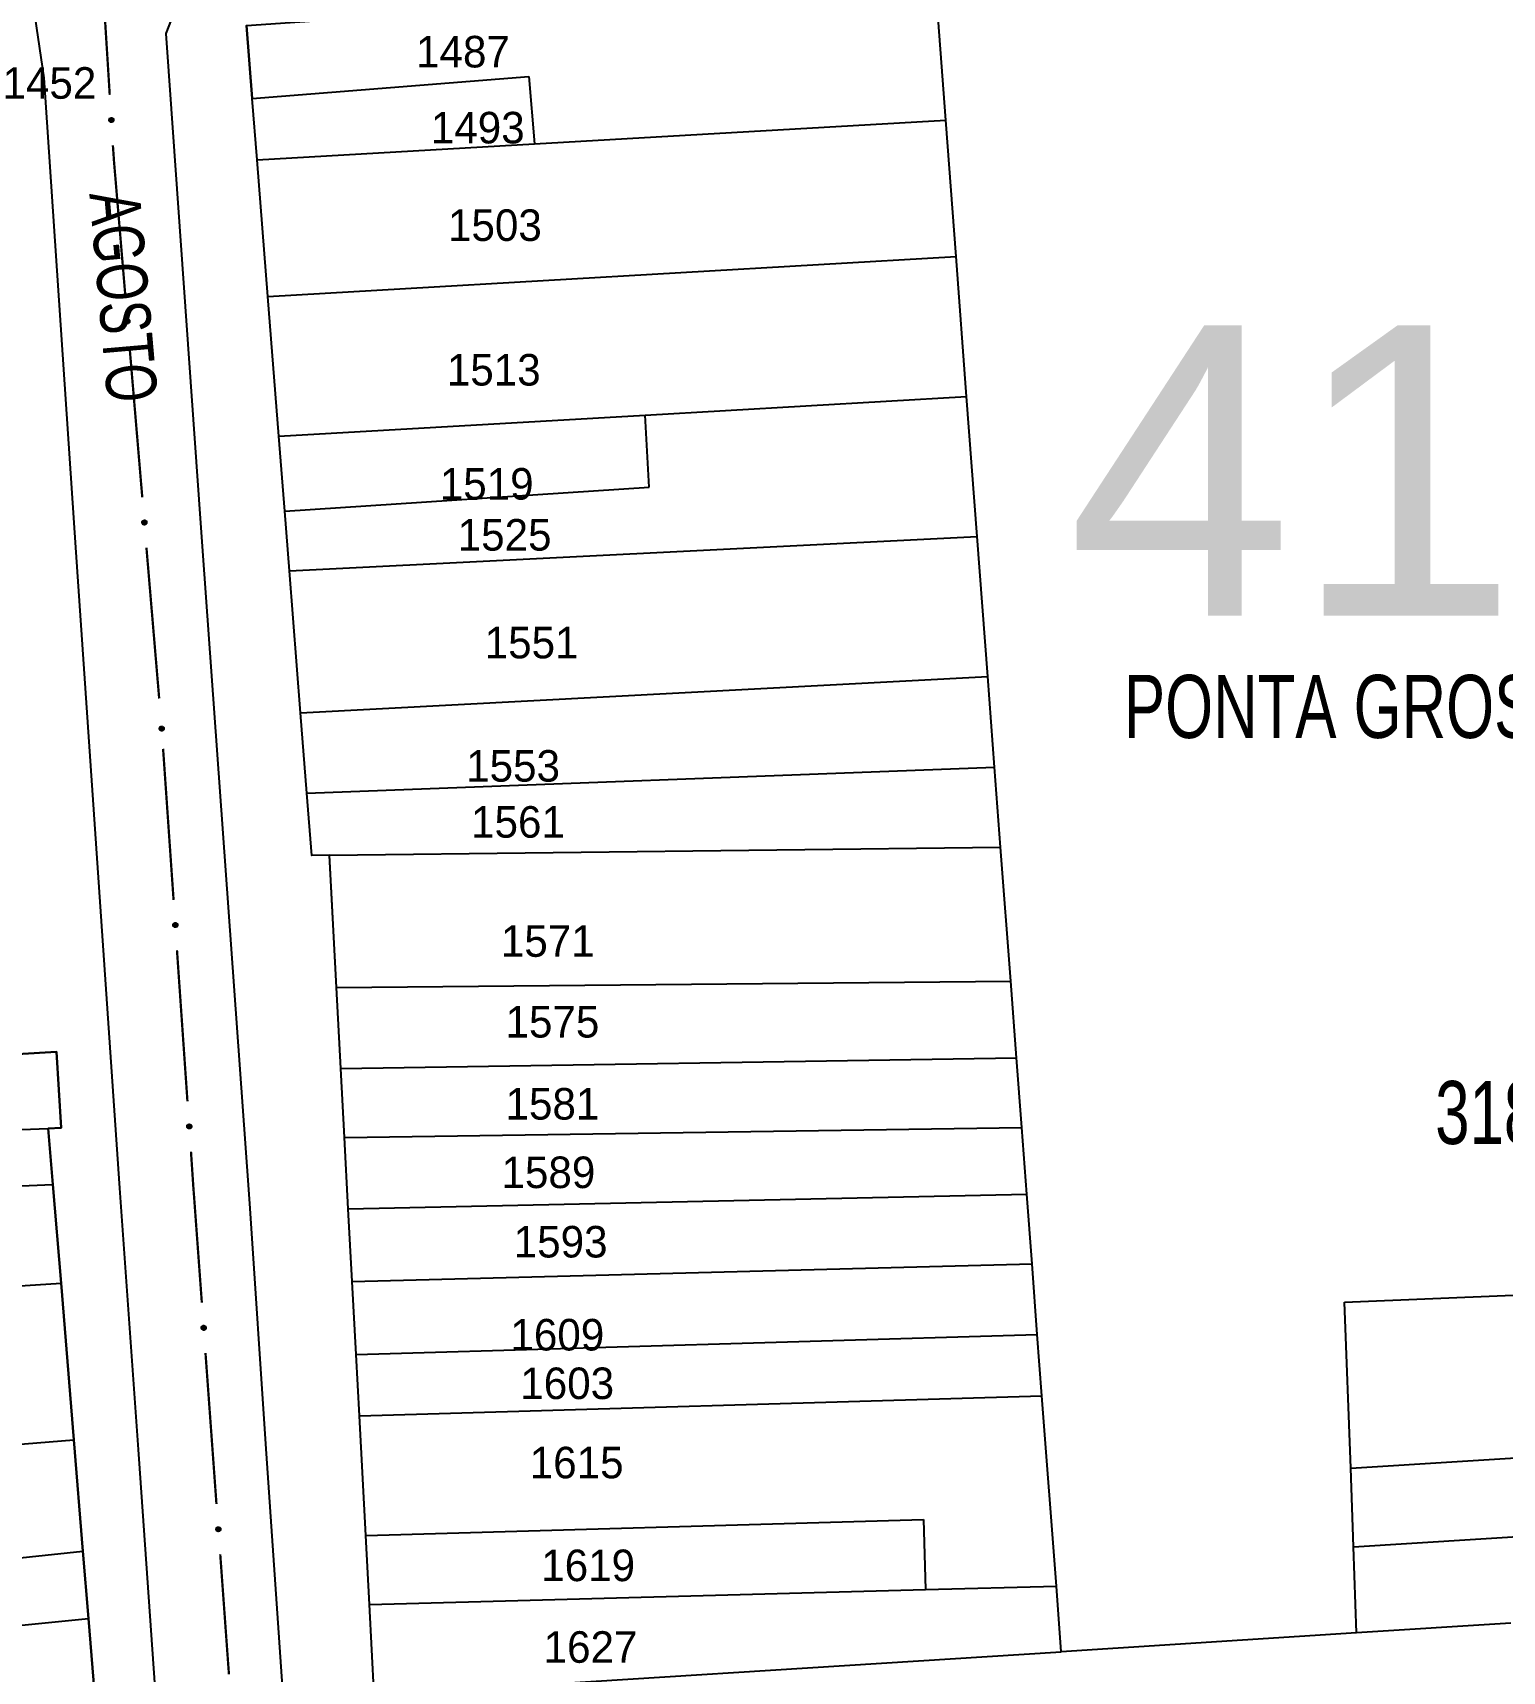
# Model space of a CAD drawing. Extents: x 201225 to 202591, y 4854937 to 4856079.
# Drawn here: x 201919.6 to 202036.1, y 4855421.5 to 4855551.3 of the extents above; entities that cross this region are included whole.
import ezdxf
from ezdxf.enums import TextEntityAlignment as Align

# ---------------------------------------------------------------- set-up
doc = ezdxf.new("R2010")
doc.units = 0
doc.header["$LTSCALE"] = 1.5
doc.header["$MEASUREMENT"] = 0
for name, color, linetype in [('CD_MALHA_LOTES', 7, 'CONTINUOUS'), ('CD_TXT_QUADRA', 2, 'CONTINUOUS'), ('LM-TXT-LSB', 7, 'CONTINUOUS'), ('RU-QUADRA', 210, 'CONTINUOUS'), ('SV-EIXO-RUA-PAV', 20, 'CONTINUOUS'), ('SV-RUA-PAVIM', 7, 'CONTINUOUS'), ('SV-TXT-RUA-PAV', 7, 'CONTINUOUS'), ('Th_NmrPort', 7, 'CONTINUOUS')]:
    doc.layers.add(name, color=color, linetype=linetype)
doc.styles.add('ARIAL', font='ARIAL.SHX')
doc.styles.add('SWIS', font='swissko.ttf')

msp = doc.modelspace()

# ---------------------------------------------------------------- linework, layer by layer
at = {"layer": 'CD_MALHA_LOTES', "linetype": 'Continuous', "flags": 128}
for points in [[(201992.01, 4855544.41), (201991.16, 4855555.7)], [(201936.59, 4855551.91), (201937.04, 4855546.14)], [(201937.04, 4855546.14), (201958.96, 4855547.86)], [(201958.96, 4855547.86), (201959.42, 4855542.54)], [(201937.43, 4855541.28), (201937.04, 4855546.14)], [(201959.42, 4855542.54), (201992.01, 4855544.41)], [(201992.82, 4855533.62), (201992.01, 4855544.41)], [(201937.43, 4855541.28), (201959.42, 4855542.54)], [(201938.28, 4855530.45), (201937.43, 4855541.28)], [(201938.28, 4855530.45), (201992.82, 4855533.62)], [(201993.66, 4855522.52), (201992.82, 4855533.62)], [(201939.15, 4855519.36), (201938.28, 4855530.45)], [(201968.18, 4855521.04), (201993.66, 4855522.52)], [(201994.5, 4855511.42), (201993.66, 4855522.52)], [(201939.15, 4855519.36), (201968.18, 4855521.04)], [(201968.49, 4855515.32), (201968.18, 4855521.04)], [(201939.61, 4855513.42), (201939.15, 4855519.36)], [(201939.61, 4855513.42), (201968.49, 4855515.32)], [(201939.98, 4855508.69), (201939.61, 4855513.42)], [(201939.98, 4855508.69), (201994.5, 4855511.42)], [(201995.33, 4855500.33), (201994.5, 4855511.42)], [(201940.86, 4855497.45), (201939.98, 4855508.69)], [(201940.86, 4855497.45), (201995.33, 4855500.33)], [(201995.87, 4855493.13), (201995.33, 4855500.33)], [(201941.37, 4855491.07), (201940.86, 4855497.45)], [(201941.37, 4855491.07), (201995.87, 4855493.13)], [(201996.35, 4855486.8), (201995.87, 4855493.13)], [(201941.75, 4855486.15), (201941.37, 4855491.07)], [(201943.16, 4855486.17), (201996.35, 4855486.8)], [(201997.15, 4855476.17), (201996.35, 4855486.8)], [(201943.16, 4855486.17), (201941.75, 4855486.15)], [(201943.16, 4855486.15), (201943.16, 4855486.17)], [(201943.72, 4855475.67), (201943.16, 4855486.15)], [(201943.72, 4855475.67), (201997.15, 4855476.17)], [(201944.06, 4855469.25), (201943.72, 4855475.67)], [(201997.61, 4855470.09), (201997.15, 4855476.17)], [(201918.41, 4855470.38), (201921.51, 4855470.59)], [(201921.51, 4855470.59), (201921.9, 4855464.55)], [(201944.06, 4855469.25), (201997.61, 4855470.09)], [(201998.03, 4855464.58), (201997.61, 4855470.09)], [(201944.35, 4855463.8), (201944.06, 4855469.25)], [(201820.6, 4855460.76), (201920.87, 4855464.51)], [(201921.9, 4855464.55), (201920.87, 4855464.51)], [(201920.87, 4855464.51), (201921.24, 4855460.06)], [(201944.35, 4855463.8), (201998.03, 4855464.58)], [(201998.42, 4855459.3), (201998.03, 4855464.58)], [(201944.65, 4855458.14), (201944.35, 4855463.8)], [(201820.94, 4855455.8), (201921.24, 4855460.06)], [(201921.24, 4855460.06), (201921.88, 4855452.25)], [(201944.65, 4855458.14), (201998.42, 4855459.3)], [(201998.84, 4855453.79), (201998.42, 4855459.3)], [(201944.96, 4855452.37), (201944.65, 4855458.14)], [(201944.96, 4855452.37), (201998.84, 4855453.79)], [(201999.26, 4855448.18), (201998.84, 4855453.79)], [(201821.64, 4855445.74), (201921.88, 4855452.25)], [(201921.88, 4855452.25), (201922.9, 4855439.82)], [(201945.27, 4855446.58), (201944.96, 4855452.37)], [(202023.62, 4855450.73), (202049.72, 4855451.82)], [(202024.1, 4855437.58), (202023.62, 4855450.73)], [(201945.27, 4855446.58), (201999.26, 4855448.18)], [(201999.63, 4855443.31), (201999.26, 4855448.18)], [(201945.53, 4855441.74), (201945.27, 4855446.58)], [(202024.1, 4855437.58), (202143.82, 4855445.09)], [(201945.53, 4855441.74), (201999.63, 4855443.31)], [(202000.77, 4855428.23), (201999.63, 4855443.31)], [(201946.03, 4855432.25), (201945.53, 4855441.74)], [(201822.61, 4855431.69), (201922.9, 4855439.82)], [(201922.9, 4855439.82), (201923.62, 4855431)], [(202024.32, 4855431.35), (202144.16, 4855438.87)], [(202024.32, 4855431.35), (202024.1, 4855437.58)], [(201946.03, 4855432.25), (201990.23, 4855433.52)], [(201990.23, 4855433.52), (201990.39, 4855427.96)], [(201946.33, 4855426.78), (201946.03, 4855432.25)], [(201823.39, 4855420.37), (201923.62, 4855431)], [(201923.62, 4855431), (201924.06, 4855425.66)], [(202024.57, 4855424.53), (202024.32, 4855431.35)], [(201990.39, 4855427.96), (202000.77, 4855428.23)], [(202001.16, 4855423.04), (202000.77, 4855428.23)], [(201946.33, 4855426.78), (201990.39, 4855427.96)], [(201823.71, 4855415.62), (201924.06, 4855425.66)], [(201924.06, 4855425.66), (201924.86, 4855415.89)], [(201946.71, 4855419.59), (201946.33, 4855426.78)], [(202024.57, 4855424.53), (202001.16, 4855423.04)], [(202036.8, 4855425.31), (202024.57, 4855424.53)], [(201946.71, 4855419.59), (202001.16, 4855423.04)]]:
    msp.add_lwpolyline(points, dxfattribs=at)
at = {"layer": 'RU-QUADRA', "linetype": 'Continuous', "flags": 128}
for points in [[(201946.71, 4855419.59), (201946.33, 4855426.78), (201946.03, 4855432.25), (201945.53, 4855441.74), (201945.27, 4855446.58), (201944.96, 4855452.37), (201944.65, 4855458.14), (201944.35, 4855463.8), (201944.06, 4855469.25), (201943.72, 4855475.67), (201943.16, 4855486.17), (201941.75, 4855486.15), (201941.37, 4855491.07), (201940.86, 4855497.45), (201939.98, 4855508.69), (201939.61, 4855513.42), (201939.15, 4855519.36), (201938.28, 4855530.45), (201937.43, 4855541.28), (201937.04, 4855546.14), (201936.59, 4855551.91), (201991.16, 4855555.7), (202055.51, 4855560.17)], [(201924.86, 4855415.89), (201924.06, 4855425.66), (201923.62, 4855431), (201922.9, 4855439.82), (201921.88, 4855452.25), (201921.24, 4855460.06), (201920.87, 4855464.51), (201921.9, 4855464.55), (201921.51, 4855470.59), (201918.41, 4855470.38)]]:
    msp.add_lwpolyline(points, dxfattribs=at)
at = {"layer": 'SV-EIXO-RUA-PAV', "const_width": 0.18}
for points in [[(201924.99, 4855558.39), (201925.74, 4855546.42)], [(201925.99, 4855542.42), (201926.06, 4855541.43)], [(201926.06, 4855541.43), (201926.06, 4855541.37)], [(201926.06, 4855541.37), (201926.98, 4855530.46)], [(201927.31, 4855526.48), (201928.32, 4855514.52)], [(201928.65, 4855510.53), (201929.66, 4855498.58)], [(201929.97, 4855494.59), (201930.8, 4855482.62)], [(201931.07, 4855478.63), (201931.9, 4855466.66)], [(201932.18, 4855462.67), (201932.38, 4855459.67)], [(201932.38, 4855459.67), (201932.4, 4855459.45)], [(201932.4, 4855459.45), (201933.04, 4855450.7)], [(201933.33, 4855446.71), (201934.2, 4855434.74)], [(201934.5, 4855430.75), (201935.15, 4855421.77)], [(201935.15, 4855421.77), (201935.19, 4855421.25)]]:
    msp.add_lwpolyline(points, dxfattribs=at)
at = {"layer": 'SV-EIXO-RUA-PAV'}
for points in [[(201925.97, 4855544.57), (201926.01, 4855544.54), (201926.03, 4855544.5), (201926.04, 4855544.47), (201926.05, 4855544.43), (201926.05, 4855544.4), (201926.04, 4855544.36), (201926.02, 4855544.33), (201925.99, 4855544.29), (201925.95, 4855544.27), (201925.92, 4855544.25), (201925.88, 4855544.25), (201925.85, 4855544.25), (201925.81, 4855544.26), (201925.77, 4855544.28), (201925.74, 4855544.31), (201925.71, 4855544.34), (201925.7, 4855544.38), (201925.7, 4855544.41), (201925.7, 4855544.45), (201925.71, 4855544.48), (201925.72, 4855544.52), (201925.76, 4855544.56), (201925.79, 4855544.58), (201925.83, 4855544.59), (201925.86, 4855544.6), (201925.9, 4855544.6), (201925.93, 4855544.59), (201925.97, 4855544.57)], [(201927.24, 4855528.62), (201927.28, 4855528.59), (201927.31, 4855528.56), (201927.32, 4855528.52), (201927.32, 4855528.49), (201927.32, 4855528.45), (201927.32, 4855528.42), (201927.3, 4855528.38), (201927.27, 4855528.34), (201927.23, 4855528.32), (201927.2, 4855528.3), (201927.16, 4855528.3), (201927.13, 4855528.3), (201927.09, 4855528.31), (201927.05, 4855528.33), (201927.02, 4855528.36), (201926.99, 4855528.39), (201926.98, 4855528.43), (201926.97, 4855528.46), (201926.97, 4855528.5), (201926.98, 4855528.53), (201927, 4855528.57), (201927.03, 4855528.61), (201927.06, 4855528.63), (201927.1, 4855528.64), (201927.13, 4855528.65), (201927.17, 4855528.65), (201927.2, 4855528.64), (201927.24, 4855528.62)], [(201928.58, 4855512.68), (201928.62, 4855512.65), (201928.65, 4855512.61), (201928.66, 4855512.58), (201928.66, 4855512.55), (201928.66, 4855512.51), (201928.66, 4855512.48), (201928.64, 4855512.44), (201928.61, 4855512.4), (201928.57, 4855512.37), (201928.54, 4855512.36), (201928.5, 4855512.35), (201928.47, 4855512.35), (201928.43, 4855512.36), (201928.39, 4855512.38), (201928.36, 4855512.41), (201928.33, 4855512.45), (201928.32, 4855512.48), (201928.31, 4855512.52), (201928.31, 4855512.55), (201928.32, 4855512.59), (201928.34, 4855512.63), (201928.37, 4855512.66), (201928.41, 4855512.69), (201928.44, 4855512.7), (201928.47, 4855512.71), (201928.51, 4855512.71), (201928.55, 4855512.7), (201928.58, 4855512.68)], [(201929.96, 4855496.34), (201930, 4855496.31), (201930.02, 4855496.27), (201930.04, 4855496.24), (201930.04, 4855496.21), (201930.04, 4855496.17), (201930.03, 4855496.13), (201930.01, 4855496.1), (201929.98, 4855496.06), (201929.94, 4855496.04), (201929.91, 4855496.02), (201929.87, 4855496.02), (201929.84, 4855496.02), (201929.8, 4855496.03), (201929.77, 4855496.04), (201929.73, 4855496.08), (201929.7, 4855496.11), (201929.69, 4855496.15), (201929.69, 4855496.18), (201929.69, 4855496.22), (201929.7, 4855496.25), (201929.72, 4855496.29), (201929.75, 4855496.33), (201929.78, 4855496.35), (201929.82, 4855496.36), (201929.85, 4855496.37), (201929.89, 4855496.37), (201929.92, 4855496.36), (201929.96, 4855496.34)], [(201931.04, 4855480.77), (201931.07, 4855480.74), (201931.1, 4855480.71), (201931.11, 4855480.67), (201931.12, 4855480.64), (201931.12, 4855480.6), (201931.11, 4855480.57), (201931.09, 4855480.53), (201931.06, 4855480.49), (201931.02, 4855480.47), (201930.99, 4855480.45), (201930.95, 4855480.45), (201930.92, 4855480.45), (201930.88, 4855480.46), (201930.84, 4855480.48), (201930.81, 4855480.51), (201930.78, 4855480.54), (201930.77, 4855480.58), (201930.76, 4855480.61), (201930.76, 4855480.65), (201930.77, 4855480.68), (201930.79, 4855480.72), (201930.82, 4855480.76), (201930.86, 4855480.78), (201930.89, 4855480.8), (201930.93, 4855480.8), (201930.96, 4855480.8), (201931, 4855480.79), (201931.04, 4855480.77)], [(201932.14, 4855464.81), (201932.18, 4855464.78), (201932.2, 4855464.75), (201932.22, 4855464.71), (201932.22, 4855464.68), (201932.22, 4855464.64), (201932.21, 4855464.61), (201932.19, 4855464.57), (201932.16, 4855464.53), (201932.12, 4855464.51), (201932.09, 4855464.49), (201932.05, 4855464.49), (201932.02, 4855464.49), (201931.98, 4855464.5), (201931.95, 4855464.52), (201931.91, 4855464.55), (201931.88, 4855464.58), (201931.87, 4855464.62), (201931.87, 4855464.65), (201931.87, 4855464.69), (201931.88, 4855464.72), (201931.89, 4855464.76), (201931.93, 4855464.8), (201931.96, 4855464.82), (201932, 4855464.83), (201932.03, 4855464.84), (201932.07, 4855464.84), (201932.1, 4855464.83), (201932.14, 4855464.81)], [(201933.28, 4855448.85), (201933.32, 4855448.82), (201933.35, 4855448.79), (201933.36, 4855448.75), (201933.36, 4855448.72), (201933.36, 4855448.68), (201933.36, 4855448.65), (201933.34, 4855448.61), (201933.31, 4855448.57), (201933.27, 4855448.55), (201933.24, 4855448.53), (201933.2, 4855448.53), (201933.17, 4855448.53), (201933.13, 4855448.54), (201933.09, 4855448.56), (201933.05, 4855448.59), (201933.03, 4855448.62), (201933.02, 4855448.66), (201933.01, 4855448.69), (201933.01, 4855448.73), (201933.02, 4855448.76), (201933.04, 4855448.8), (201933.07, 4855448.84), (201933.11, 4855448.86), (201933.14, 4855448.88), (201933.18, 4855448.88), (201933.21, 4855448.88), (201933.25, 4855448.87), (201933.28, 4855448.85)], [(201934.45, 4855432.9), (201934.49, 4855432.86), (201934.51, 4855432.83), (201934.53, 4855432.79), (201934.53, 4855432.76), (201934.53, 4855432.73), (201934.52, 4855432.69), (201934.5, 4855432.65), (201934.47, 4855432.61), (201934.43, 4855432.59), (201934.4, 4855432.58), (201934.37, 4855432.57), (201934.33, 4855432.57), (201934.3, 4855432.58), (201934.26, 4855432.6), (201934.22, 4855432.63), (201934.2, 4855432.67), (201934.18, 4855432.7), (201934.18, 4855432.74), (201934.18, 4855432.77), (201934.19, 4855432.81), (201934.21, 4855432.84), (201934.24, 4855432.88), (201934.27, 4855432.91), (201934.31, 4855432.92), (201934.34, 4855432.92), (201934.38, 4855432.92), (201934.41, 4855432.92), (201934.45, 4855432.9)]]:
    msp.add_lwpolyline(points, close=True, dxfattribs=at)
for points in [[(201925.7, 4855544.46), (201925.72, 4855544.33)], [(201925.7, 4855544.45), (201925.71, 4855544.34)], [(201925.71, 4855544.48), (201925.74, 4855544.31)], [(201925.72, 4855544.52), (201925.77, 4855544.28)], [(201925.72, 4855544.5), (201925.75, 4855544.3)], [(201925.74, 4855544.54), (201925.79, 4855544.27)], [(201925.76, 4855544.56), (201925.81, 4855544.26)], [(201925.77, 4855544.57), (201925.83, 4855544.26)], [(201925.79, 4855544.58), (201925.85, 4855544.25)], [(201925.81, 4855544.58), (201925.86, 4855544.25)], [(201925.83, 4855544.59), (201925.88, 4855544.25)], [(201925.84, 4855544.59), (201925.9, 4855544.25)], [(201925.86, 4855544.6), (201925.92, 4855544.25)], [(201925.88, 4855544.59), (201925.94, 4855544.26)], [(201925.9, 4855544.6), (201925.95, 4855544.27)], [(201925.91, 4855544.59), (201925.97, 4855544.28)], [(201925.93, 4855544.59), (201925.99, 4855544.29)], [(201925.95, 4855544.58), (201926, 4855544.31)], [(201925.97, 4855544.57), (201926.02, 4855544.33)], [(201925.99, 4855544.55), (201926.03, 4855544.35)], [(201926.01, 4855544.54), (201926.04, 4855544.36)], [(201926.02, 4855544.52), (201926.04, 4855544.39)], [(201926.03, 4855544.5), (201926.05, 4855544.4)], [(201926.97, 4855528.5), (201926.99, 4855528.39)], [(201926.98, 4855528.53), (201927.02, 4855528.36)], [(201926.98, 4855528.51), (201927, 4855528.38)], [(201926.99, 4855528.55), (201927.03, 4855528.35)], [(201927, 4855528.57), (201927.05, 4855528.33)], [(201927.02, 4855528.58), (201927.07, 4855528.32)], [(201927.03, 4855528.61), (201927.09, 4855528.31)], [(201927.05, 4855528.62), (201927.11, 4855528.31)], [(201927.06, 4855528.63), (201927.13, 4855528.3)], [(201927.08, 4855528.63), (201927.14, 4855528.3)], [(201927.1, 4855528.64), (201927.16, 4855528.3)], [(201927.12, 4855528.64), (201927.18, 4855528.3)], [(201927.13, 4855528.65), (201927.2, 4855528.3)], [(201927.15, 4855528.65), (201927.22, 4855528.32)], [(201927.17, 4855528.65), (201927.23, 4855528.32)], [(201927.19, 4855528.64), (201927.25, 4855528.34)], [(201927.2, 4855528.64), (201927.27, 4855528.34)], [(201927.22, 4855528.63), (201927.28, 4855528.37)], [(201927.24, 4855528.62), (201927.3, 4855528.38)], [(201927.26, 4855528.61), (201927.31, 4855528.41)], [(201927.28, 4855528.59), (201927.32, 4855528.42)], [(201927.3, 4855528.57), (201927.32, 4855528.45)], [(201927.31, 4855528.56), (201927.32, 4855528.45)], [(201928.31, 4855512.55), (201928.33, 4855512.45)], [(201928.32, 4855512.59), (201928.36, 4855512.41)], [(201928.32, 4855512.57), (201928.34, 4855512.44)], [(201928.33, 4855512.6), (201928.37, 4855512.41)], [(201928.34, 4855512.63), (201928.39, 4855512.38)], [(201928.36, 4855512.64), (201928.41, 4855512.38)], [(201928.37, 4855512.66), (201928.43, 4855512.36)], [(201928.39, 4855512.67), (201928.45, 4855512.36)], [(201928.41, 4855512.69), (201928.47, 4855512.35)], [(201928.42, 4855512.69), (201928.49, 4855512.36)], [(201928.44, 4855512.7), (201928.5, 4855512.35)], [(201928.46, 4855512.7), (201928.52, 4855512.36)], [(201928.47, 4855512.71), (201928.54, 4855512.36)], [(201928.49, 4855512.7), (201928.56, 4855512.37)], [(201928.51, 4855512.71), (201928.57, 4855512.37)], [(201928.53, 4855512.7), (201928.59, 4855512.39)], [(201928.55, 4855512.7), (201928.61, 4855512.4)], [(201928.56, 4855512.69), (201928.62, 4855512.42)], [(201928.58, 4855512.68), (201928.64, 4855512.44)], [(201928.6, 4855512.66), (201928.65, 4855512.46)], [(201928.62, 4855512.65), (201928.66, 4855512.48)], [(201928.64, 4855512.63), (201928.66, 4855512.5)], [(201928.65, 4855512.61), (201928.66, 4855512.51)], [(201929.69, 4855496.23), (201929.72, 4855496.1)], [(201929.69, 4855496.22), (201929.7, 4855496.11)], [(201929.7, 4855496.25), (201929.73, 4855496.08)], [(201929.71, 4855496.27), (201929.75, 4855496.07)], [(201929.72, 4855496.29), (201929.77, 4855496.04)], [(201929.73, 4855496.3), (201929.78, 4855496.04)], [(201929.75, 4855496.33), (201929.8, 4855496.03)], [(201929.76, 4855496.34), (201929.82, 4855496.03)], [(201929.78, 4855496.35), (201929.84, 4855496.02)], [(201929.8, 4855496.35), (201929.86, 4855496.02)], [(201929.82, 4855496.36), (201929.87, 4855496.02)], [(201929.83, 4855496.36), (201929.89, 4855496.02)], [(201929.85, 4855496.37), (201929.91, 4855496.02)], [(201929.87, 4855496.36), (201929.93, 4855496.03)], [(201929.89, 4855496.37), (201929.94, 4855496.04)], [(201929.9, 4855496.36), (201929.96, 4855496.05)], [(201929.92, 4855496.36), (201929.98, 4855496.06)], [(201929.94, 4855496.35), (201929.99, 4855496.08)], [(201929.96, 4855496.34), (201930.01, 4855496.1)], [(201929.98, 4855496.32), (201930.02, 4855496.12)], [(201930, 4855496.31), (201930.03, 4855496.13)], [(201930.01, 4855496.29), (201930.03, 4855496.16)], [(201930.02, 4855496.27), (201930.04, 4855496.17)], [(201930.76, 4855480.65), (201930.78, 4855480.54)], [(201930.77, 4855480.68), (201930.81, 4855480.51)], [(201930.77, 4855480.66), (201930.79, 4855480.53)], [(201930.78, 4855480.7), (201930.82, 4855480.5)], [(201930.79, 4855480.72), (201930.84, 4855480.48)], [(201930.81, 4855480.74), (201930.86, 4855480.47)], [(201930.82, 4855480.76), (201930.88, 4855480.46)], [(201930.84, 4855480.77), (201930.9, 4855480.46)], [(201930.86, 4855480.78), (201930.92, 4855480.45)], [(201930.87, 4855480.79), (201930.93, 4855480.45)], [(201930.89, 4855480.8), (201930.95, 4855480.45)], [(201930.91, 4855480.8), (201930.97, 4855480.45)], [(201930.93, 4855480.8), (201930.99, 4855480.45)], [(201930.95, 4855480.8), (201931, 4855480.47)], [(201930.96, 4855480.8), (201931.02, 4855480.47)], [(201930.98, 4855480.79), (201931.04, 4855480.48)], [(201931, 4855480.79), (201931.06, 4855480.49)], [(201931.02, 4855480.78), (201931.07, 4855480.51)], [(201931.04, 4855480.77), (201931.09, 4855480.53)], [(201931.06, 4855480.76), (201931.1, 4855480.56)], [(201931.07, 4855480.74), (201931.11, 4855480.57)], [(201931.09, 4855480.72), (201931.11, 4855480.59)], [(201931.1, 4855480.71), (201931.12, 4855480.6)], [(201931.87, 4855464.7), (201931.9, 4855464.57)], [(201931.87, 4855464.69), (201931.88, 4855464.58)], [(201931.88, 4855464.72), (201931.91, 4855464.55)], [(201931.89, 4855464.76), (201931.95, 4855464.52)], [(201931.89, 4855464.74), (201931.93, 4855464.54)], [(201931.91, 4855464.78), (201931.96, 4855464.51)], [(201931.93, 4855464.8), (201931.98, 4855464.5)], [(201931.94, 4855464.81), (201932, 4855464.5)], [(201931.96, 4855464.82), (201932.02, 4855464.49)], [(201931.98, 4855464.82), (201932.04, 4855464.49)], [(201932, 4855464.83), (201932.05, 4855464.49)], [(201932.01, 4855464.83), (201932.07, 4855464.49)], [(201932.03, 4855464.84), (201932.09, 4855464.49)], [(201932.05, 4855464.84), (201932.11, 4855464.5)], [(201932.07, 4855464.84), (201932.12, 4855464.51)], [(201932.08, 4855464.83), (201932.14, 4855464.52)], [(201932.1, 4855464.83), (201932.16, 4855464.53)], [(201932.12, 4855464.82), (201932.17, 4855464.55)], [(201932.14, 4855464.81), (201932.19, 4855464.57)], [(201932.16, 4855464.79), (201932.2, 4855464.59)], [(201932.18, 4855464.78), (201932.21, 4855464.61)], [(201932.19, 4855464.76), (201932.21, 4855464.63)], [(201932.2, 4855464.75), (201932.22, 4855464.64)], [(201933.01, 4855448.73), (201933.03, 4855448.62)], [(201933.02, 4855448.76), (201933.05, 4855448.59)], [(201933.02, 4855448.74), (201933.04, 4855448.61)], [(201933.03, 4855448.78), (201933.07, 4855448.58)], [(201933.04, 4855448.8), (201933.09, 4855448.56)], [(201933.06, 4855448.82), (201933.11, 4855448.55)], [(201933.07, 4855448.84), (201933.13, 4855448.54)], [(201933.09, 4855448.85), (201933.15, 4855448.54)], [(201933.11, 4855448.86), (201933.17, 4855448.53)], [(201933.12, 4855448.87), (201933.18, 4855448.53)], [(201933.14, 4855448.88), (201933.2, 4855448.53)], [(201933.16, 4855448.88), (201933.22, 4855448.53)], [(201933.18, 4855448.88), (201933.24, 4855448.53)], [(201933.19, 4855448.88), (201933.25, 4855448.55)], [(201933.21, 4855448.88), (201933.27, 4855448.55)], [(201933.23, 4855448.87), (201933.29, 4855448.56)], [(201933.25, 4855448.87), (201933.31, 4855448.57)], [(201933.26, 4855448.86), (201933.32, 4855448.59)], [(201933.28, 4855448.85), (201933.34, 4855448.61)], [(201933.3, 4855448.84), (201933.35, 4855448.64)], [(201933.32, 4855448.82), (201933.36, 4855448.65)], [(201933.34, 4855448.8), (201933.36, 4855448.67)], [(201933.35, 4855448.79), (201933.36, 4855448.68)], [(201934.18, 4855432.78), (201934.21, 4855432.65)], [(201934.18, 4855432.77), (201934.2, 4855432.67)], [(201934.19, 4855432.81), (201934.22, 4855432.63)], [(201934.2, 4855432.82), (201934.24, 4855432.62)], [(201934.21, 4855432.84), (201934.26, 4855432.6)], [(201934.22, 4855432.86), (201934.28, 4855432.59)], [(201934.24, 4855432.88), (201934.3, 4855432.58)], [(201934.25, 4855432.89), (201934.31, 4855432.58)], [(201934.27, 4855432.91), (201934.33, 4855432.57)], [(201934.29, 4855432.91), (201934.35, 4855432.57)], [(201934.31, 4855432.92), (201934.37, 4855432.57)], [(201934.32, 4855432.92), (201934.38, 4855432.57)], [(201934.34, 4855432.92), (201934.4, 4855432.58)], [(201934.36, 4855432.92), (201934.42, 4855432.59)], [(201934.38, 4855432.92), (201934.43, 4855432.59)], [(201934.39, 4855432.91), (201934.45, 4855432.61)], [(201934.41, 4855432.92), (201934.47, 4855432.61)], [(201934.43, 4855432.9), (201934.49, 4855432.64)], [(201934.45, 4855432.9), (201934.5, 4855432.65)], [(201934.47, 4855432.88), (201934.51, 4855432.68)], [(201934.49, 4855432.86), (201934.52, 4855432.69)], [(201934.5, 4855432.84), (201934.52, 4855432.72)], [(201934.51, 4855432.83), (201934.53, 4855432.73)]]:
    msp.add_lwpolyline(points, dxfattribs=at)
at = {"layer": 'SV-RUA-PAVIM', "linetype": 'Continuous'}
for points in [[(202156.28, 4855350.5, 4.91), (202156.48, 4855352.29, 4.88), (202152.12, 4855412.43, 4.88), (202150.11, 4855440.22, 6.47), (202147.87, 4855469.43, 6.89), (202141.96, 4855552.91, 8.25), (202140.26, 4855569.24, 8.24), (202138.72, 4855570.37, 8.24), (202055.61, 4855565.34, 9.21), (202002.86, 4855561.22, 10.29), (201934.48, 4855555.95, 11.25), (201931.39, 4855554.41, 11.23), (201930.18, 4855551.28, 11.23), (201933.01, 4855511.37, 11.23), (201936.81, 4855458.55, 8.88), (201938.11, 4855439.11, 6.67), (201939.48, 4855419.17, 8.47), (201941.89, 4855385.03, 7.27), (201945.42, 4855339.97, 6.68), (201946.96, 4855337.08, 6.67), (201950.9, 4855334.65, 6.56)], [(201728.46, 4855314.97, 10.44), (201726.62, 4855315.22, 10.44), (201725.04, 4855315.91, 10.67), (201723.21, 4855318.57, 10.99), (201718.26, 4855373.26, 11.48), (201716.49, 4855398.59, 11.48), (201713.36, 4855437.93, 12.19), (201710.41, 4855479.28, 12.27), (201707.08, 4855535.54, 12.8), (201707.78, 4855538.08, 12.84), (201710.82, 4855539.44, 12.89), (201774.42, 4855543.65, 12.14), (201803.8, 4855545.66, 12.14), (201832.48, 4855547.34, 11.98), (201917.58, 4855554.6, 11.5), (201919.8, 4855552.59, 11.42), (201920.51, 4855547.76, 11.32), (201923.04, 4855510.54, 11.32), (201926.51, 4855459.77, 8.99), (201927.99, 4855439.06, 6.54), (201929.46, 4855418.32, 7.99), (201934.77, 4855338.83, 6.33)]]:
    msp.add_polyline3d(points, dxfattribs=at)

# ---------------------------------------------------------------- texts
at = {"layer": 'CD_TXT_QUADRA', "style": 'ARIAL', "width": 0.7}
msp.add_text('318815250', height=5, dxfattribs=at).set_placement((202030.8, 4855463.27))
at = {"layer": 'LM-TXT-LSB', "style": 'SWIS'}
msp.add_text('41', height=23, dxfattribs=at).set_placement((202001.63, 4855505.15))
at = {"layer": 'LM-TXT-LSB', "style": 'ARIAL', "width": 0.7}
msp.add_text('PONTA GROSSA', height=5, dxfattribs=at).set_placement((202006.13, 4855495.45))
at = {"layer": 'SV-TXT-RUA-PAV', "style": 'ARIAL', "width": 0.7}
msp.add_text('AGOSTO', height=4, rotation=275, dxfattribs=at).set_placement((201924.12, 4855538.58))
at = {"layer": 'Th_NmrPort', "color": 1}
for s, p in [('1487', (201950.02, 4855549.84)), ('1452', (201917.24, 4855547.36)), ('1493', (201951.19, 4855543.82)), ('1503', (201952.55, 4855536.09)), ('1513', (201952.46, 4855524.63)), ('1519', (201951.9, 4855515.59)), ('1525', (201953.32, 4855511.55)), ('1551', (201955.46, 4855503.01)), ('1553', (201953.99, 4855493.24)), ('1561', (201954.38, 4855488.8)), ('1571', (201956.74, 4855479.36)), ('1575', (201957.11, 4855472.96)), ('1581', (201957.11, 4855466.46)), ('1589', (201956.79, 4855461.03)), ('1593', (201957.76, 4855455.53)), ('1609', (201957.5, 4855448.16)), ('1603', (201958.28, 4855444.31)), ('1615', (201959.03, 4855438.03)), ('1619', (201959.94, 4855429.88)), ('1627', (201960.13, 4855423.41))]:
    msp.add_text(s, height=2.5, dxfattribs=at).set_placement(p, align=Align.MIDDLE_LEFT)

doc.saveas('drawing.dxf')
